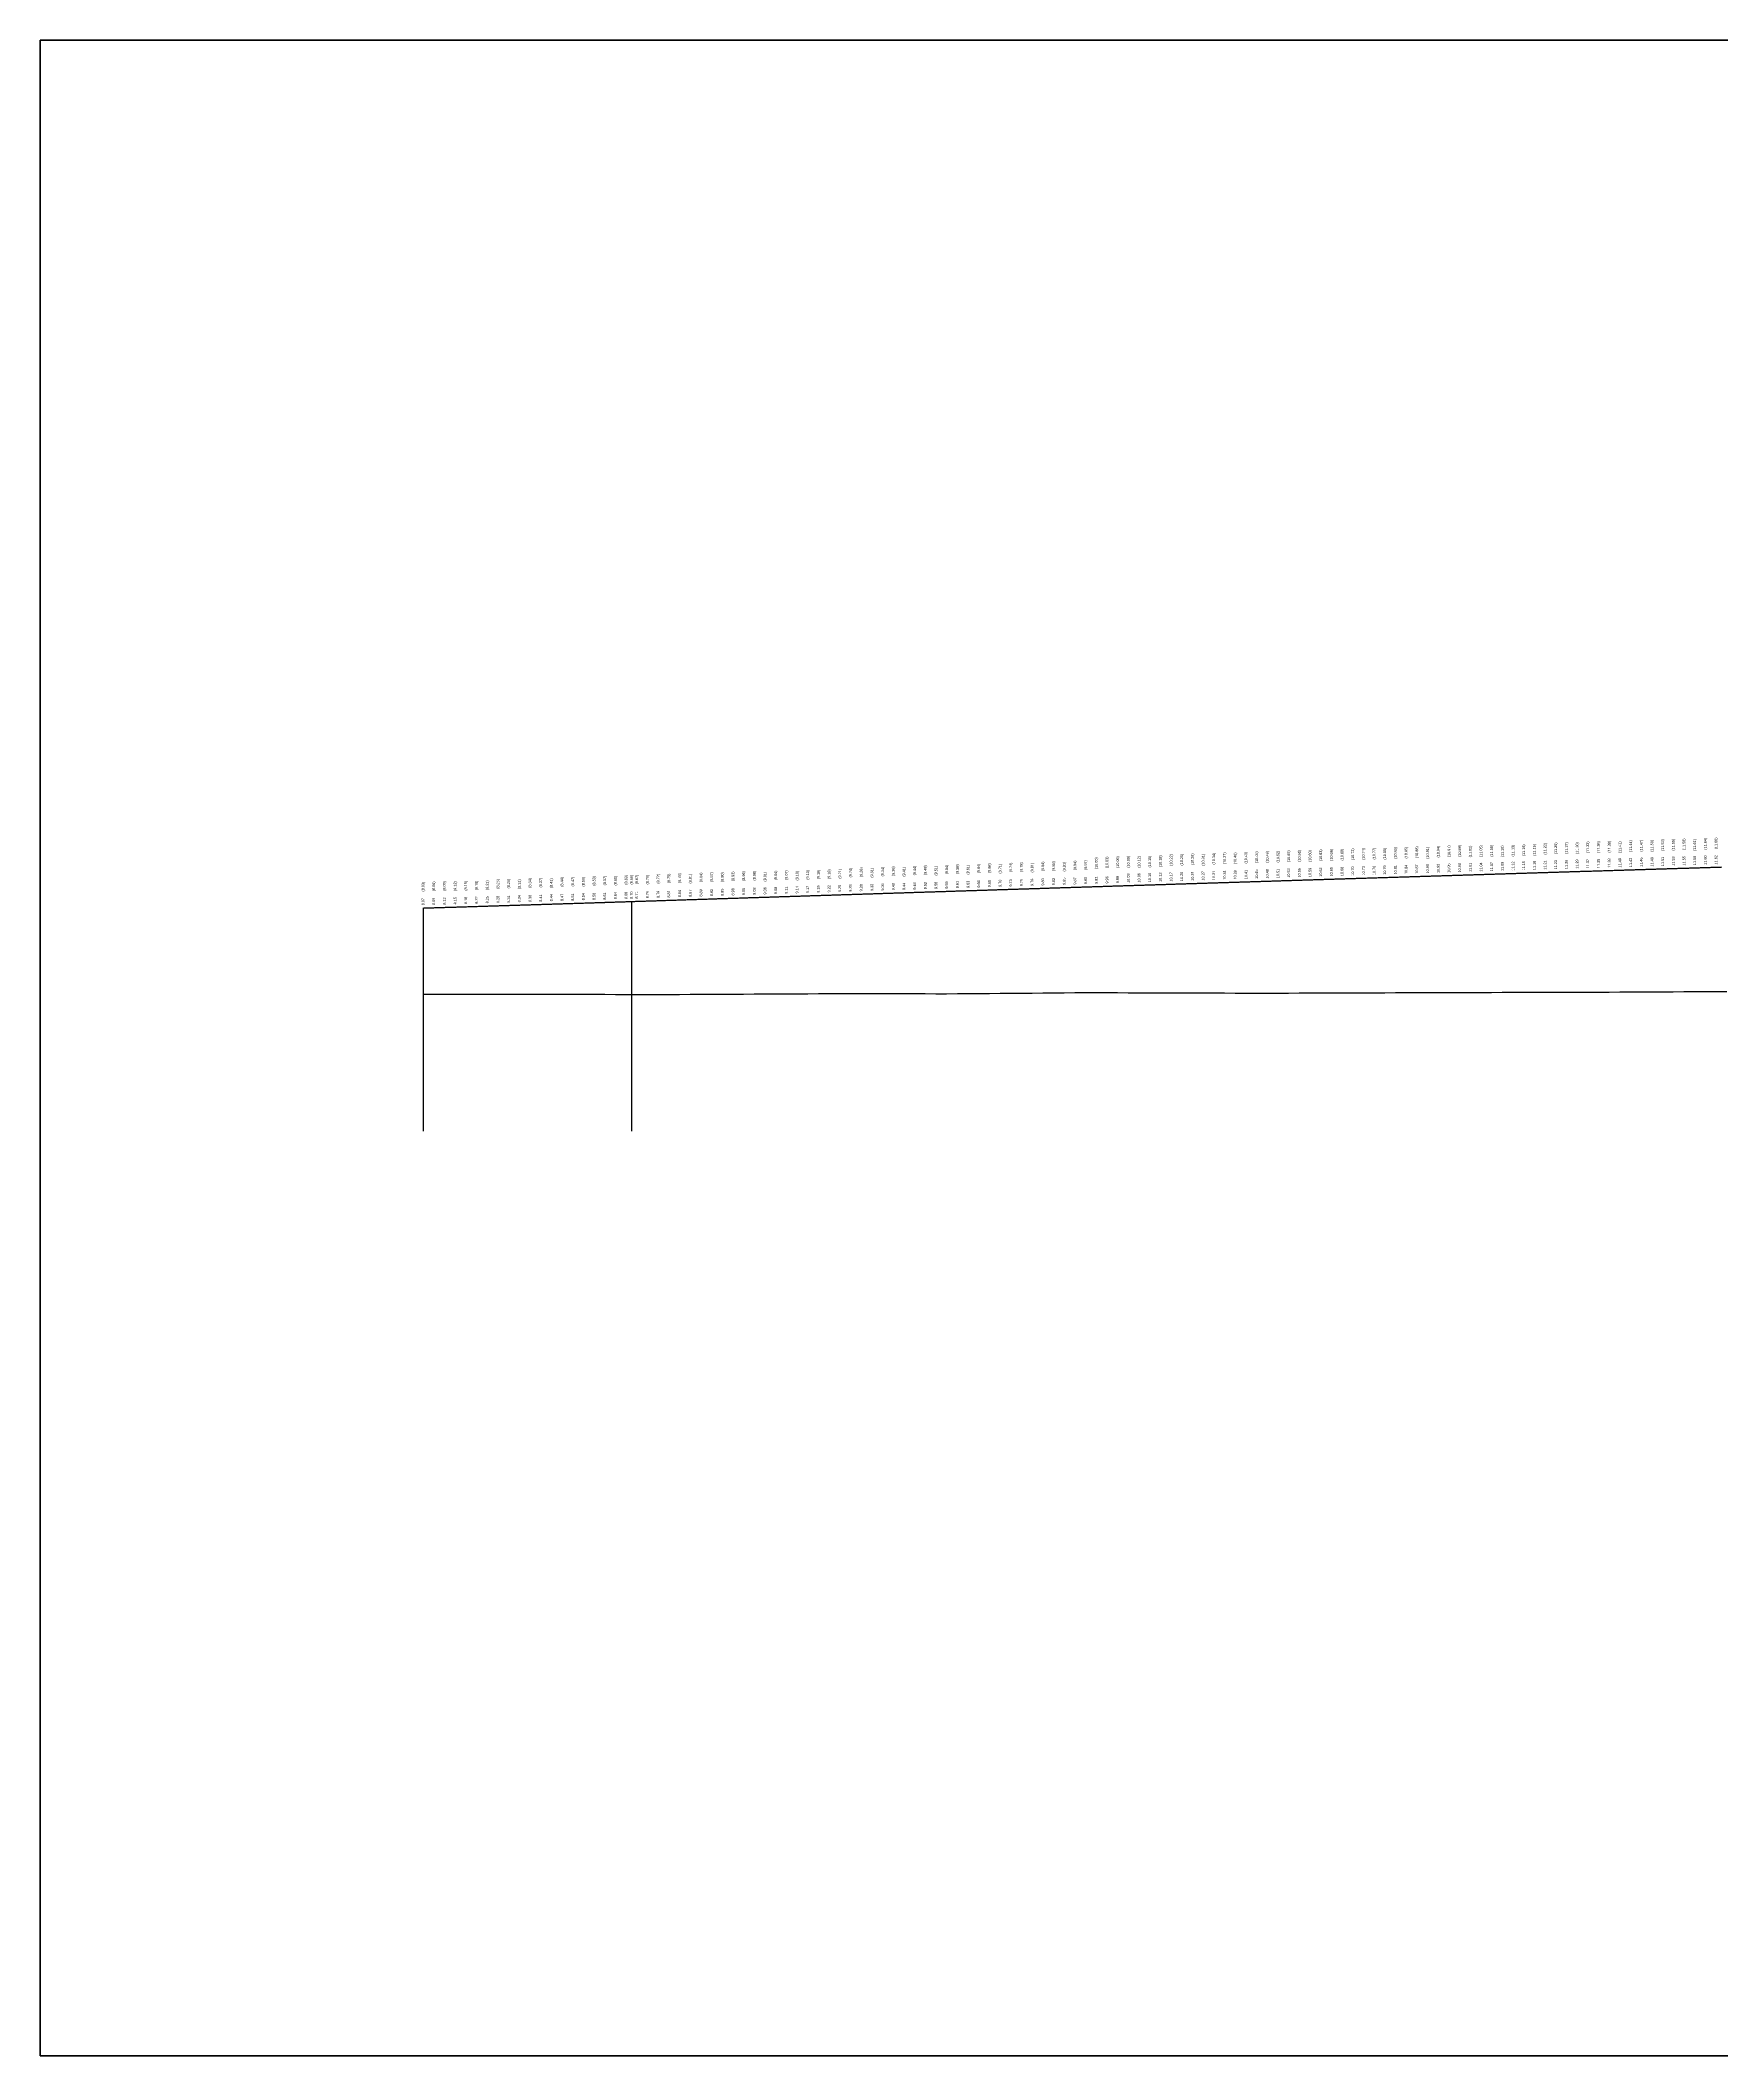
# Model space of a CAD drawing. Header units: millimetres. Extents: x 1864 to 10174863, y -4887456 to 5366151.
# Drawn here: x 9585199 to 9742549, y -94895 to 93729 of the extents above; entities that cross this region are included whole.
import ezdxf
from ezdxf.enums import TextEntityAlignment as Align

# ---------------------------------------------------------------- set-up
doc = ezdxf.new("R2010")
doc.units = ezdxf.units.MM
doc.layers.add('1-Бетон', color=106, linetype='Continuous', lineweight=35)
for name, color, linetype in [('Красный профиль', 1, 'Continuous'), ('Рабочие отметки', 7, 'Continuous'), ('Рабочие отметки доп.', 7, 'Continuous'), ('Черный профиль', 3, 'Continuous')]:
    doc.layers.add(name, color=color, linetype=linetype)
doc.styles.get("Standard").update_dxf_attribs({"font": 'arial.ttf'})

msp = doc.modelspace()

# ---------------------------------------------------------------- linework, layer by layer
at = {"layer": '1-Бетон', "color": 1}
msp.add_lwpolyline([(9585199.1, 93728.7), (10174863.3, 93728.7), (10174863.3, -94895.3), (9585199.1, -94895.3)], close=True, dxfattribs=at)
at = {"layer": 'Красный профиль', "linetype": 'Continuous'}
for p, q in [((9621018.1, 12518.7), (9621018.1, -8355.7)), ((9640522.6, 13130.9), (9640522.6, -8355.7))]:
    msp.add_line(p, q, dxfattribs=at)
at = {"layer": 'Красный профиль', "linetype": 'Continuous', "flags": 128}
msp.add_lwpolyline([(9621018.1, 12518.7), (9621117.6, 12521.7), (9621217.1, 12524.8), (9621316.6, 12527.8), (9621416.1, 12530.8), (9621515.6, 12533.8), (9621615.1, 12536.8), (9621714.7, 12539.8), (9621814.2, 12542.9), (9621913.7, 12545.9), (9622013.2, 12548.9), (9622018.1, 12549), (9622112.7, 12551.9), (9622212.2, 12554.9), (9622311.7, 12558), (9622411.2, 12561), (9622510.8, 12564), (9622610.3, 12567.1), (9622709.8, 12570.1), (9622809.3, 12573.1), (9622908.8, 12576.1), (9623008.3, 12579.2), (9623018.1, 12579.5), (9623107.8, 12582.2), (9623207.3, 12585.3), (9623306.9, 12588.3), (9623406.4, 12591.3), (9623505.9, 12594.4), (9623605.4, 12597.4), (9623704.9, 12600.4), (9623804.4, 12603.5), (9623903.9, 12606.5), (9624003.4, 12609.6), (9624018.1, 12610), (9624103, 12612.6), (9624202.5, 12615.7), (9624302, 12618.7), (9624401.5, 12621.8), (9624501, 12624.8), (9624600.5, 12627.9), (9624700, 12630.9), (9624799.6, 12634), (9624899.1, 12637), (9624998.6, 12640.1), (9625018.1, 12640.7), (9625098.1, 12643.1), (9625197.6, 12646.2), (9625297.1, 12649.3), (9625396.6, 12652.3), (9625496.1, 12655.4), (9625595.7, 12658.5), (9625695.2, 12661.5), (9625794.7, 12664.6), (9625894.2, 12667.6), (9625993.7, 12670.7), (9626018.1, 12671.5), (9626093.2, 12673.8), (9626192.7, 12676.9), (9626292.2, 12679.9), (9626391.8, 12683), (9626491.3, 12686.1), (9626590.8, 12689.1), (9626690.3, 12692.2), (9626789.8, 12695.3), (9626889.3, 12698.4), (9626988.8, 12701.5), (9627018.1, 12702.4), (9627088.3, 12704.5), (9627187.9, 12707.6), (9627287.4, 12710.7), (9627386.9, 12713.8), (9627486.4, 12716.9), (9627585.9, 12720), (9627685.4, 12723), (9627784.9, 12726.1), (9627884.4, 12729.2), (9627984, 12732.3), (9628018.1, 12733.4), (9628083.5, 12735.4), (9628183, 12738.5), (9628282.5, 12741.6), (9628382, 12744.7), (9628481.5, 12747.8), (9628581, 12750.9), (9628680.6, 12754), (9628780.1, 12757.1), (9628879.6, 12760.2), (9628979.1, 12763.3), (9629018.1, 12764.5), (9629078.6, 12766.4), (9629178.1, 12769.5), (9629277.6, 12772.6), (9629377.1, 12775.7), (9629476.7, 12778.8), (9629576.2, 12781.9), (9629675.7, 12785), (9629775.2, 12788.1), (9629874.7, 12791.3), (9629974.2, 12794.4), (9630018.1, 12795.7), (9630073.7, 12797.5), (9630173.2, 12800.6), (9630272.8, 12803.7), (9630372.3, 12806.8), (9630471.8, 12810), (9630571.3, 12813.1), (9630670.8, 12816.2), (9630770.3, 12819.3), (9630869.8, 12822.4), (9630969.3, 12825.6), (9631018.1, 12827.1), (9631068.9, 12828.7), (9631168.4, 12831.8), (9631267.9, 12834.9), (9631367.4, 12838.1), (9631466.9, 12841.2), (9631566.4, 12844.3), (9631665.9, 12847.5), (9631765.4, 12850.6), (9631865, 12853.7), (9631964.5, 12856.9), (9632018.1, 12858.6), (9632064, 12860), (9632163.5, 12863.2), (9632263, 12866.3), (9632362.5, 12869.4), (9632462, 12872.6), (9632561.5, 12875.7), (9632661.1, 12878.9), (9632760.6, 12882), (9632860.1, 12885.2), (9632959.6, 12888.3), (9633018.1, 12890.2), (9633059.1, 12891.5), (9633158.6, 12894.6), (9633258.1, 12897.8), (9633357.7, 12900.9), (9633457.2, 12904.1), (9633556.7, 12907.2), (9633656.2, 12910.4), (9633755.7, 12913.5), (9633855.2, 12916.7), (9633954.7, 12919.9), (9634018.1, 12921.9), (9634054.2, 12923), (9634153.8, 12926.2), (9634253.3, 12929.3), (9634352.8, 12932.5), (9634452.3, 12935.7), (9634551.8, 12938.8), (9634651.3, 12942), (9634750.8, 12945.2), (9634850.3, 12948.3), (9634949.9, 12951.5), (9635018.1, 12953.7), (9635049.4, 12954.7), (9635148.9, 12957.9), (9635248.4, 12961), (9635347.9, 12964.2), (9635447.4, 12967.4), (9635546.9, 12970.6), (9635646.4, 12973.7), (9635746, 12976.9), (9635845.5, 12980.1), (9635945, 12983.3), (9636018.1, 12985.6), (9636044.5, 12986.5), (9636144, 12989.7), (9636243.5, 12992.8), (9636343, 12996), (9636442.5, 12999.2), (9636542.1, 13002.4), (9636641.6, 13005.6), (9636741.1, 13008.8), (9636840.6, 13012), (9636940.1, 13015.2), (9637018.1, 13017.7), (9637039.6, 13018.4), (9637139.1, 13021.6), (9637238.6, 13024.8), (9637338.2, 13028), (9637437.7, 13031.2), (9637537.2, 13034.4), (9637636.7, 13037.6), (9637736.2, 13040.8), (9637835.7, 13044), (9637935.2, 13047.2), (9638018.1, 13049.9), (9638034.8, 13050.4), (9638134.3, 13053.6), (9638233.8, 13056.8), (9638333.3, 13060), (9638432.8, 13063.2), (9638532.3, 13066.4), (9638631.8, 13069.7), (9638731.3, 13072.9), (9638830.9, 13076.1), (9638930.4, 13079.3), (9639018.1, 13082.1), (9639029.9, 13082.5), (9639129.4, 13085.7), (9639228.9, 13089), (9639328.4, 13092.2), (9639427.9, 13095.4), (9639527.4, 13098.6), (9639627, 13101.9), (9639726.5, 13105.1), (9639826, 13108.3), (9639925.5, 13111.5), (9640018.1, 13114.5), (9640025, 13114.8), (9640124.5, 13118), (9640224, 13121.2), (9640323.5, 13124.5), (9640423.1, 13127.7), (9640522.6, 13130.9), (9640622.5, 13134.2), (9640722.5, 13137.4), (9640822.4, 13140.7), (9640922.4, 13143.9), (9641018.1, 13147), (9641022.3, 13147.2), (9641122.3, 13150.4), (9641222.2, 13153.7), (9641322.2, 13156.9), (9641422.1, 13160.2), (9641522.1, 13163.4), (9641622, 13166.7), (9641722, 13169.9), (9641821.9, 13173.2), (9641921.9, 13176.4), (9642018.1, 13179.5), (9642021.8, 13179.7), (9642121.8, 13182.9), (9642221.7, 13186.2), (9642321.7, 13189.4), (9642421.6, 13192.7), (9642521.6, 13195.9), (9642621.5, 13199.2), (9642721.5, 13202.4), (9642821.4, 13205.6), (9642921.4, 13208.9), (9643018.1, 13212), (9643021.3, 13212.1), (9643121.3, 13215.4), (9643221.2, 13218.6), (9643321.2, 13221.9), (9643421.1, 13225.1), (9643521.1, 13228.4), (9643621, 13231.6), (9643721, 13234.9), (9643820.9, 13238.1), (9643920.9, 13241.3), (9644018.1, 13244.5), (9644020.8, 13244.6), (9644120.8, 13247.8), (9644220.7, 13251.1), (9644320.7, 13254.3), (9644420.6, 13257.6), (9644520.6, 13260.8), (9644620.5, 13264), (9644720.5, 13267.3), (9644820.4, 13270.5), (9644920.4, 13273.8), (9645018.1, 13276.9), (9645020.3, 13277), (9645120.3, 13280.3), (9645220.2, 13283.5), (9645320.2, 13286.7), (9645420.1, 13290), (9645520.1, 13293.2), (9645620, 13296.5), (9645720, 13299.7), (9645819.9, 13303), (9645919.9, 13306.2), (9646018.1, 13309.4), (9646019.8, 13309.4), (9646119.8, 13312.7), (9646219.7, 13315.9), (9646319.7, 13319.2), (9646419.6, 13322.4), (9646519.6, 13325.6), (9646619.5, 13328.9), (9646719.5, 13332.1), (9646819.4, 13335.4), (9646919.4, 13338.6), (9647018.1, 13341.8), (9647019.3, 13341.8), (9647119.3, 13345.1), (9647219.2, 13348.3), (9647319.2, 13351.5), (9647419.1, 13354.8), (9647519.1, 13358), (9647619, 13361.3), (9647719, 13364.5), (9647818.9, 13367.7), (9647918.9, 13371), (9648018.1, 13374.2), (9648018.8, 13374.2), (9648118.8, 13377.5), (9648218.7, 13380.7), (9648318.7, 13383.9), (9648418.6, 13387.2), (9648518.6, 13390.4), (9648618.5, 13393.6), (9648718.5, 13396.9), (9648818.4, 13400.1), (9648918.4, 13403.3), (9649018.1, 13406.6), (9649018.3, 13406.6), (9649118.3, 13409.8), (9649218.2, 13413), (9649318.2, 13416.3), (9649418.1, 13419.5), (9649518.1, 13422.8), (9649618, 13426), (9649718, 13429.2), (9649817.9, 13432.5), (9649917.9, 13435.7), (9650017.8, 13438.9), (9650018.1, 13438.9), (9650117.8, 13442.2), (9650217.7, 13445.4), (9650317.7, 13448.6), (9650417.6, 13451.9), (9650517.6, 13455.1), (9650617.5, 13458.3), (9650717.5, 13461.6), (9650817.5, 13464.8), (9650917.4, 13468), (9651017.4, 13471.2), (9651018.1, 13471.3), (9651117.3, 13474.5), (9651217.3, 13477.7), (9651317.2, 13480.9), (9651417.2, 13484.2), (9651517.1, 13487.4), (9651617.1, 13490.6), (9651717, 13493.9), (9651817, 13497.1), (9651916.9, 13500.3), (9652016.9, 13503.6), (9652018.1, 13503.6), (9652116.8, 13506.8), (9652216.8, 13510), (9652316.7, 13513.2), (9652416.7, 13516.5), (9652516.6, 13519.7), (9652616.6, 13522.9), (9652716.5, 13526.2), (9652816.5, 13529.4), (9652916.4, 13532.6), (9653016.4, 13535.9), (9653018.1, 13535.9), (9653116.3, 13539.1), (9653216.3, 13542.3), (9653316.2, 13545.5), (9653416.2, 13548.8), (9653516.1, 13552), (9653616.1, 13555.2), (9653716, 13558.4), (9653816, 13561.7), (9653915.9, 13564.9), (9654015.9, 13568.1), (9654018.1, 13568.2), (9654115.8, 13571.4), (9654215.8, 13574.6), (9654315.7, 13577.8), (9654415.7, 13581), (9654515.6, 13584.3), (9654615.6, 13587.5), (9654715.5, 13590.7), (9654815.5, 13593.9), (9654915.4, 13597.2), (9655015.4, 13600.4), (9655018.1, 13600.5), (9655115.3, 13603.6), (9655215.3, 13606.8), (9655315.2, 13610.1), (9655415.2, 13613.3), (9655515.1, 13616.5), (9655615.1, 13619.7), (9655715, 13623), (9655815, 13626.2), (9655914.9, 13629.4), (9656014.9, 13632.6), (9656018.1, 13632.7), (9656114.8, 13635.8), (9656214.8, 13639.1), (9656314.7, 13642.3), (9656414.7, 13645.5), (9656514.6, 13648.7), (9656614.6, 13652), (9656714.5, 13655.2), (9656814.5, 13658.4), (9656914.4, 13661.6), (9657014.4, 13664.8), (9657018.1, 13665), (9657114.3, 13668.1), (9657214.3, 13671.3), (9657314.2, 13674.5), (9657414.2, 13677.7), (9657514.1, 13681), (9657614.1, 13684.2), (9657714, 13687.4), (9657814, 13690.6), (9657913.9, 13693.8), (9658013.9, 13697.1), (9658018.1, 13697.2), (9658113.8, 13700.3), (9658213.8, 13703.5), (9658313.7, 13706.7), (9658413.7, 13709.9), (9658513.6, 13713.2), (9658613.6, 13716.4), (9658713.5, 13719.6), (9658813.5, 13722.8), (9658913.4, 13726), (9659013.4, 13729.2), (9659018.1, 13729.4), (9659113.3, 13732.5), (9659213.3, 13735.7), (9659313.2, 13738.9), (9659413.2, 13742.1), (9659513.1, 13745.3), (9659613.1, 13748.5), (9659713, 13751.8), (9659813, 13755), (9659912.9, 13758.2), (9660012.9, 13761.4), (9660018.1, 13761.6), (9660112.8, 13764.6), (9660212.8, 13767.8), (9660312.7, 13771.1), (9660412.7, 13774.3), (9660512.6, 13777.5), (9660612.6, 13780.7), (9660712.5, 13783.9), (9660812.5, 13787.1), (9660912.4, 13790.4), (9661012.4, 13793.6), (9661018.1, 13793.7), (9661112.3, 13796.8), (9661212.3, 13800), (9661312.2, 13803.2), (9661412.2, 13806.4), (9661512.1, 13809.6), (9661612.1, 13812.8), (9661712, 13816.1), (9661812, 13819.3), (9661911.9, 13822.5), (9662011.9, 13825.7), (9662018.1, 13825.9), (9662111.8, 13828.9), (9662211.8, 13832.1), (9662311.7, 13835.3), (9662411.7, 13838.6), (9662511.6, 13841.8), (9662611.6, 13845), (9662711.5, 13848.2), (9662811.5, 13851.4), (9662911.4, 13854.6), (9663011.4, 13857.8), (9663018.1, 13858), (9663111.3, 13861), (9663211.3, 13864.2), (9663311.2, 13867.5), (9663411.2, 13870.7), (9663511.1, 13873.9), (9663611.1, 13877.1), (9663711, 13880.3), (9663811, 13883.5), (9663910.9, 13886.7), (9664010.9, 13889.9), (9664018.1, 13890.2), (9664110.8, 13893.1), (9664210.8, 13896.3), (9664310.7, 13899.5), (9664410.7, 13902.8), (9664510.6, 13906), (9664610.6, 13909.2), (9664710.5, 13912.4), (9664810.5, 13915.6), (9664910.4, 13918.8), (9665010.4, 13922), (9665018.1, 13922.3), (9665110.3, 13925.2), (9665210.3, 13928.4), (9665310.2, 13931.6), (9665410.2, 13934.8), (9665510.1, 13938), (9665610.1, 13941.2), (9665710, 13944.5), (9665810, 13947.7), (9665909.9, 13950.9), (9666009.9, 13954.1), (9666018.1, 13954.3), (9666109.8, 13957.3), (9666209.8, 13960.5), (9666309.7, 13963.7), (9666409.7, 13966.9), (9666509.6, 13970.1), (9666609.6, 13973.3), (9666709.5, 13976.5), (9666809.5, 13979.7), (9666909.4, 13982.9), (9667009.4, 13986.1), (9667018.1, 13986.4), (9667109.3, 13989.3), (9667209.3, 13992.5), (9667309.2, 13995.7), (9667409.2, 13998.9), (9667509.1, 14002.1), (9667609.1, 14005.3), (9667709, 14008.5), (9667809, 14011.7), (9667908.9, 14014.9), (9668008.9, 14018.1), (9668018.1, 14018.4), (9668108.8, 14021.4), (9668208.8, 14024.6), (9668308.7, 14027.8), (9668408.7, 14031), (9668508.6, 14034.2), (9668608.6, 14037.4), (9668708.6, 14040.6), (9668808.5, 14043.8), (9668908.5, 14047), (9669008.4, 14050.2), (9669018.1, 14050.5), (9669108.4, 14053.4), (9669208.3, 14056.6), (9669308.3, 14059.8), (9669408.2, 14063), (9669508.2, 14066.2), (9669608.1, 14069.4), (9669708.1, 14072.6), (9669808, 14075.8), (9669908, 14079), (9670007.9, 14082.2), (9670018.1, 14082.5), (9670107.9, 14085.4), (9670207.8, 14088.6), (9670307.8, 14091.8), (9670407.7, 14095), (9670507.7, 14098.1), (9670607.6, 14101.3), (9670707.6, 14104.5), (9670807.5, 14107.7), (9670907.5, 14110.9), (9671007.4, 14114.1), (9671018.1, 14114.5), (9671107.4, 14117.3), (9671207.3, 14120.5), (9671307.3, 14123.7), (9671407.2, 14126.9), (9671507.2, 14130.1), (9671607.1, 14133.3), (9671707.1, 14136.5), (9671807, 14139.7), (9671907, 14142.9), (9672006.9, 14146.1), (9672018.1, 14146.5), (9672106.9, 14149.3), (9672206.8, 14152.5), (9672306.8, 14155.7), (9672406.7, 14158.9), (9672506.7, 14162.1), (9672606.6, 14165.3), (9672706.6, 14168.5), (9672806.5, 14171.7), (9672906.5, 14174.8), (9673006.4, 14178), (9673018.1, 14178.4), (9673106.4, 14181.2), (9673206.3, 14184.4), (9673306.3, 14187.6), (9673406.2, 14190.8), (9673506.2, 14194), (9673606.1, 14197.2), (9673706.1, 14200.4), (9673806, 14203.6), (9673906, 14206.8), (9674005.9, 14210), (9674018.1, 14210.4), (9674105.9, 14213.2), (9674205.8, 14216.3), (9674305.8, 14219.5), (9674405.7, 14222.7), (9674505.7, 14225.9), (9674605.6, 14229.1), (9674705.6, 14232.3), (9674805.5, 14235.5), (9674905.5, 14238.7), (9675005.4, 14241.9), (9675018.1, 14242.3), (9675105.4, 14245.1), (9675205.3, 14248.3), (9675305.3, 14251.4), (9675405.2, 14254.6), (9675505.2, 14257.8), (9675605.1, 14261), (9675705.1, 14264.2), (9675805, 14267.4), (9675905, 14270.6), (9676004.9, 14273.8), (9676018.1, 14274.2), (9676104.9, 14277), (9676204.8, 14280.1), (9676304.8, 14283.3), (9676404.7, 14286.5), (9676504.7, 14289.7), (9676604.6, 14292.9), (9676704.6, 14296.1), (9676804.5, 14299.3), (9676904.5, 14302.5), (9677004.4, 14305.6), (9677018.1, 14306.1), (9677104.4, 14308.8), (9677204.3, 14312), (9677304.3, 14315.2), (9677404.2, 14318.4), (9677504.2, 14321.6), (9677604.1, 14324.8), (9677704.1, 14327.9), (9677804, 14331.1), (9677904, 14334.3), (9678003.9, 14337.5), (9678018.1, 14337.9), (9678103.9, 14340.7), (9678203.8, 14343.9), (9678303.8, 14347), (9678403.7, 14350.2), (9678503.7, 14353.4), (9678603.6, 14356.6), (9678703.6, 14359.8), (9678803.5, 14363), (9678903.5, 14366.1), (9679003.4, 14369.3), (9679018.1, 14369.8), (9679103.4, 14372.5), (9679203.3, 14375.7), (9679303.3, 14378.9), (9679403.2, 14382.1), (9679503.2, 14385.2), (9679603.1, 14388.4), (9679703.1, 14391.6), (9679803, 14394.8), (9679903, 14398), (9680002.9, 14401.2), (9680018.1, 14401.6), (9680102.9, 14404.3), (9680202.8, 14407.5), (9680302.8, 14410.7), (9680402.7, 14413.9), (9680502.7, 14417.1), (9680602.6, 14420.2), (9680702.6, 14423.4), (9680802.5, 14426.6), (9680902.5, 14429.8), (9681002.4, 14433), (9681018.1, 14433.5), (9681102.4, 14436.1), (9681202.3, 14439.3), (9681302.3, 14442.5), (9681402.2, 14445.7), (9681502.2, 14448.9), (9681602.1, 14452), (9681702.1, 14455.2), (9681802, 14458.4), (9681902, 14461.6), (9682001.9, 14464.7), (9682018.1, 14465.3), (9682101.9, 14467.9), (9682201.8, 14471.1), (9682301.8, 14474.3), (9682401.7, 14477.5), (9682501.7, 14480.6), (9682601.6, 14483.8), (9682701.6, 14487), (9682801.5, 14490.2), (9682901.5, 14493.3), (9683001.4, 14496.5), (9683018.1, 14497), (9683101.4, 14499.7), (9683201.3, 14502.9), (9683301.3, 14506), (9683401.2, 14509.2), (9683501.2, 14512.4), (9683601.1, 14515.6), (9683701.1, 14518.7), (9683801, 14521.9), (9683901, 14525.1), (9684000.9, 14528.3), (9684018.1, 14528.8), (9684100.9, 14531.4), (9684200.8, 14534.6), (9684300.8, 14537.8), (9684400.7, 14541), (9684500.7, 14544.1), (9684600.6, 14547.3), (9684700.6, 14550.5), (9684800.5, 14553.6), (9684900.5, 14556.8), (9685000.4, 14560), (9685018.1, 14560.6), (9685100.4, 14563.2), (9685200.3, 14566.3), (9685300.3, 14569.5), (9685400.2, 14572.7), (9685500.2, 14575.9), (9685600.1, 14579), (9685700.1, 14582.2), (9685800, 14585.4), (9685900, 14588.5), (9685999.9, 14591.7), (9686018.1, 14592.3), (9686099.9, 14594.9), (9686199.8, 14598.1), (9686299.8, 14601.2), (9686399.7, 14604.4), (9686499.7, 14607.6), (9686599.7, 14610.7), (9686699.6, 14613.9), (9686799.6, 14617.1), (9686899.5, 14620.2), (9686999.5, 14623.4), (9687018.1, 14624), (9687099.4, 14626.6), (9687199.4, 14629.7), (9687299.3, 14632.9), (9687399.3, 14636.1), (9687499.2, 14639.3), (9687599.2, 14642.4), (9687699.1, 14645.6), (9687799.1, 14648.8), (9687899, 14651.9), (9687999, 14655.1), (9688018.1, 14655.7), (9688098.9, 14658.3), (9688198.9, 14661.4), (9688298.8, 14664.6), (9688398.8, 14667.8), (9688498.7, 14670.9), (9688598.7, 14674.1), (9688698.6, 14677.3), (9688798.6, 14680.4), (9688898.5, 14683.6), (9688998.5, 14686.8), (9689018.1, 14687.4), (9689098.4, 14689.9), (9689198.4, 14693.1), (9689298.3, 14696.2), (9689398.3, 14699.4), (9689498.2, 14702.6), (9689598.2, 14705.7), (9689698.1, 14708.9), (9689798.1, 14712.1), (9689898, 14715.2), (9689998, 14718.4), (9690018.1, 14719), (9690097.9, 14721.6), (9690197.9, 14724.7), (9690297.8, 14727.9), (9690397.8, 14731.1), (9690497.7, 14734.2), (9690597.7, 14737.4), (9690697.6, 14740.5), (9690797.6, 14743.7), (9690897.5, 14746.9), (9690997.5, 14750), (9691018.1, 14750.7), (9691097.4, 14753.2), (9691197.4, 14756.4), (9691297.3, 14759.5), (9691397.3, 14762.7), (9691497.2, 14765.8), (9691597.2, 14769), (9691697.1, 14772.2), (9691797.1, 14775.3), (9691897, 14778.5), (9691997, 14781.6), (9692018.1, 14782.3), (9692096.9, 14784.8), (9692196.9, 14788), (9692296.8, 14791.1), (9692396.8, 14794.3), (9692496.7, 14797.4), (9692596.7, 14800.6), (9692696.6, 14803.8), (9692796.6, 14806.9), (9692896.5, 14810.1), (9692996.5, 14813.2), (9693018.1, 14813.9), (9693096.4, 14816.4), (9693196.4, 14819.5), (9693296.3, 14822.7), (9693396.3, 14825.9), (9693496.2, 14829), (9693596.2, 14832.2), (9693696.1, 14835.3), (9693796.1, 14838.5), (9693896, 14841.7), (9693996, 14844.8), (9694018.1, 14845.5), (9694095.9, 14848), (9694195.9, 14851.1), (9694295.8, 14854.3), (9694395.8, 14857.4), (9694495.7, 14860.6), (9694595.7, 14863.7), (9694695.6, 14866.9), (9694795.6, 14870.1), (9694895.5, 14873.2), (9694995.5, 14876.4), (9695018.1, 14877.1), (9695095.4, 14879.5), (9695195.4, 14882.7), (9695295.3, 14885.8), (9695395.3, 14889), (9695495.2, 14892.1), (9695595.2, 14895.3), (9695695.1, 14898.4), (9695795.1, 14901.6), (9695895, 14904.8), (9695995, 14907.9), (9696018.1, 14908.6), (9696094.9, 14911.1), (9696194.9, 14914.2), (9696294.8, 14917.4), (9696394.8, 14920.5), (9696494.7, 14923.7), (9696594.7, 14926.8), (9696694.6, 14930), (9696794.6, 14933.1), (9696894.5, 14936.3), (9696994.5, 14939.4), (9697018.1, 14940.2), (9697094.4, 14942.6), (9697194.4, 14945.7), (9697294.3, 14948.9), (9697394.3, 14952), (9697494.2, 14955.2), (9697594.2, 14958.3), (9697694.1, 14961.5), (9697794.1, 14964.6), (9697894, 14967.8), (9697994, 14970.9), (9698018.1, 14971.7), (9698093.9, 14974.1), (9698193.9, 14977.2), (9698293.8, 14980.4), (9698393.8, 14983.5), (9698493.7, 14986.7), (9698593.7, 14989.8), (9698693.6, 14993), (9698793.6, 14996.1), (9698893.5, 14999.3), (9698993.5, 15002.4), (9699018.1, 15003.2), (9699093.4, 15005.6), (9699193.4, 15008.7), (9699293.3, 15011.9), (9699393.3, 15015), (9699493.2, 15018.2), (9699593.2, 15021.3), (9699693.1, 15024.5), (9699793.1, 15027.6), (9699893, 15030.8), (9699993, 15033.9), (9700018.1, 15034.7), (9700092.9, 15037), (9700192.9, 15040.2), (9700292.8, 15043.3), (9700392.8, 15046.5), (9700492.7, 15049.6), (9700592.7, 15052.8), (9700692.6, 15055.9), (9700792.6, 15059.1), (9700892.5, 15062.2), (9700992.5, 15065.4), (9701018.1, 15066.2), (9701092.4, 15068.5), (9701192.4, 15071.6), (9701292.3, 15074.8), (9701392.3, 15077.9), (9701492.2, 15081.1), (9701592.2, 15084.2), (9701692.1, 15087.4), (9701792.1, 15090.5), (9701892, 15093.6), (9701992, 15096.8), (9702018.1, 15097.6), (9702091.9, 15099.9), (9702191.9, 15103.1), (9702291.8, 15106.2), (9702391.8, 15109.4), (9702491.7, 15112.5), (9702591.7, 15115.6), (9702691.6, 15118.8), (9702791.6, 15121.9), (9702891.5, 15125.1), (9702991.5, 15128.2), (9703018.1, 15129), (9703091.4, 15131.3), (9703191.4, 15134.5), (9703291.3, 15137.6), (9703391.3, 15140.8), (9703491.2, 15143.9), (9703591.2, 15147), (9703691.1, 15150.2), (9703791.1, 15153.3), (9703891, 15156.5), (9703991, 15159.6), (9704018.1, 15160.5), (9704090.9, 15162.7), (9704190.9, 15165.9), (9704290.9, 15169), (9704390.8, 15172.2), (9704490.8, 15175.3), (9704590.7, 15178.4), (9704690.7, 15181.6), (9704790.6, 15184.7), (9704890.6, 15187.9), (9704990.5, 15191), (9705018.1, 15191.9), (9705090.5, 15194.1), (9705190.4, 15197.3), (9705290.4, 15200.4), (9705390.3, 15203.5), (9705490.3, 15206.7), (9705590.2, 15209.8), (9705690.2, 15213), (9705790.1, 15216.1), (9705890.1, 15219.2), (9705990, 15222.4), (9706018.1, 15223.2), (9706090, 15225.5), (9706189.9, 15228.6), (9706289.9, 15231.8), (9706389.8, 15234.9), (9706489.8, 15238), (9706589.7, 15241.2), (9706689.7, 15244.3), (9706789.6, 15247.4), (9706889.6, 15250.6), (9706989.5, 15253.7), (9707018.1, 15254.6), (9707089.5, 15256.8), (9707189.4, 15260), (9707289.4, 15263.1), (9707389.3, 15266.2), (9707489.3, 15269.4), (9707589.2, 15272.5), (9707689.2, 15275.6), (9707789.1, 15278.8), (9707889.1, 15281.9), (9707989, 15285), (9708018.1, 15285.9), (9708089, 15288.2), (9708188.9, 15291.3), (9708288.9, 15294.4), (9708388.8, 15297.6), (9708488.8, 15300.7), (9708588.7, 15303.8), (9708688.7, 15307), (9708788.6, 15310.1), (9708888.6, 15313.2), (9708988.5, 15316.4), (9709018.1, 15317.3), (9709088.5, 15319.5), (9709188.4, 15322.6), (9709288.4, 15325.7), (9709388.3, 15328.9), (9709488.3, 15332), (9709588.2, 15335.1), (9709688.2, 15338.3), (9709788.1, 15341.4), (9709888.1, 15344.5), (9709988, 15347.6), (9710018.1, 15348.6), (9710088, 15350.8), (9710187.9, 15353.9), (9710287.9, 15357), (9710387.8, 15360.2), (9710487.8, 15363.3), (9710587.7, 15366.4), (9710687.7, 15369.5), (9710787.6, 15372.7), (9710887.6, 15375.8), (9710987.5, 15378.9), (9711018.1, 15379.9), (9711087.5, 15382.1), (9711187.4, 15385.2), (9711287.4, 15388.3), (9711387.3, 15391.4), (9711487.3, 15394.6), (9711587.2, 15397.7), (9711687.2, 15400.8), (9711787.1, 15403.9), (9711887.1, 15407.1), (9711987, 15410.2), (9712018.1, 15411.2), (9712087, 15413.3), (9712186.9, 15416.4), (9712286.9, 15419.6), (9712386.8, 15422.7), (9712486.8, 15425.8), (9712586.7, 15428.9), (9712686.7, 15432.1), (9712786.6, 15435.2), (9712886.6, 15438.3), (9712986.5, 15441.4), (9713018.1, 15442.4), (9713086.5, 15444.6), (9713186.4, 15447.7), (9713286.4, 15450.8), (9713386.3, 15453.9), (9713486.3, 15457), (9713586.2, 15460.2), (9713686.2, 15463.3), (9713786.1, 15466.4), (9713886.1, 15469.5), (9713986, 15472.7), (9714018.1, 15473.7), (9714086, 15475.8), (9714185.9, 15478.9), (9714285.9, 15482), (9714385.8, 15485.1), (9714485.8, 15488.3), (9714585.7, 15491.4), (9714685.7, 15494.5), (9714785.6, 15497.6), (9714885.6, 15500.7), (9714985.5, 15503.9), (9715018.1, 15504.9), (9715085.5, 15507), (9715185.4, 15510.1), (9715285.4, 15513.2), (9715385.3, 15516.3), (9715485.3, 15519.5), (9715585.2, 15522.6), (9715685.2, 15525.7), (9715785.1, 15528.8), (9715885.1, 15531.9), (9715985, 15535.1), (9716018.1, 15536.1), (9716085, 15538.2), (9716184.9, 15541.3), (9716284.9, 15544.4), (9716384.8, 15547.5), (9716484.8, 15550.6), (9716584.7, 15553.8), (9716684.7, 15556.9), (9716784.6, 15560), (9716884.6, 15563.1), (9716984.5, 15566.2), (9717018.1, 15567.3), (9717084.5, 15569.3), (9717184.4, 15572.5), (9717284.4, 15575.6), (9717384.3, 15578.7), (9717484.3, 15581.8), (9717584.2, 15584.9), (9717684.2, 15588), (9717784.1, 15591.2), (9717884.1, 15594.3), (9717984, 15597.4), (9718018.1, 15598.5), (9718084, 15600.5), (9718183.9, 15603.6), (9718283.9, 15606.7), (9718383.8, 15609.8), (9718483.8, 15613), (9718583.7, 15616.1), (9718683.7, 15619.2), (9718783.6, 15622.3), (9718883.6, 15625.4), (9718983.5, 15628.5), (9719018.1, 15629.6), (9719083.5, 15631.6), (9719183.4, 15634.8), (9719283.4, 15637.9), (9719383.3, 15641), (9719483.3, 15644.1), (9719583.2, 15647.2), (9719683.2, 15650.3), (9719783.1, 15653.4), (9719883.1, 15656.5), (9719983, 15659.7), (9720018.1, 15660.7), (9720083, 15662.8), (9720182.9, 15665.9), (9720282.9, 15669), (9720382.8, 15672.1), (9720482.8, 15675.2), (9720582.7, 15678.3), (9720682.7, 15681.4), (9720782.6, 15684.5), (9720882.6, 15687.6), (9720982.5, 15690.8), (9721018.1, 15691.9), (9721082.5, 15693.9), (9721182.4, 15697), (9721282.4, 15700.1), (9721382.3, 15703.2), (9721482.3, 15706.3), (9721582.2, 15709.4), (9721682.2, 15712.5), (9721782.1, 15715.6), (9721882.1, 15718.7), (9721982, 15721.8), (9722018.1, 15723), (9722082, 15724.9), (9722182, 15728.1), (9722281.9, 15731.2), (9722381.9, 15734.3), (9722481.8, 15737.4), (9722581.8, 15740.5), (9722681.7, 15743.6), (9722781.7, 15746.7), (9722881.6, 15749.8), (9722981.6, 15752.9), (9723018.1, 15754), (9723081.5, 15756), (9723181.5, 15759.1), (9723281.4, 15762.2), (9723381.4, 15765.3), (9723481.3, 15768.4), (9723581.3, 15771.5), (9723681.2, 15774.6), (9723781.2, 15777.8), (9723881.1, 15780.9), (9723981.1, 15784), (9724018.1, 15785.1), (9724081, 15787.1), (9724181, 15790.2), (9724280.9, 15793.3), (9724380.9, 15796.4), (9724480.8, 15799.5), (9724580.8, 15802.6), (9724680.7, 15805.7), (9724780.7, 15808.8), (9724880.6, 15811.9), (9724980.6, 15815), (9725018.1, 15816.2), (9725080.5, 15818.1), (9725180.5, 15821.2), (9725280.4, 15824.3), (9725380.4, 15827.4), (9725480.3, 15830.5), (9725580.3, 15833.6), (9725680.2, 15836.7), (9725780.2, 15839.8), (9725880.1, 15842.9), (9725980.1, 15846), (9726018.1, 15847.2), (9726080, 15849.1), (9726180, 15852.2), (9726279.9, 15855.3), (9726379.9, 15858.4), (9726479.8, 15861.5), (9726579.8, 15864.6), (9726679.7, 15867.7), (9726779.7, 15870.8), (9726879.6, 15873.9), (9726979.6, 15877), (9727018.1, 15878.2), (9727079.5, 15880.1), (9727179.5, 15883.2), (9727279.4, 15886.3), (9727379.4, 15889.4), (9727479.3, 15892.5), (9727579.3, 15895.6), (9727679.2, 15898.7), (9727779.2, 15901.8), (9727879.1, 15904.9), (9727979.1, 15908), (9728018.1, 15909.2), (9728079, 15911.1), (9728179, 15914.2), (9728278.9, 15917.3), (9728378.9, 15920.4), (9728478.8, 15923.5), (9728578.8, 15926.6), (9728678.7, 15929.7), (9728778.7, 15932.8), (9728878.6, 15935.9), (9728978.6, 15939), (9729018.1, 15940.2), (9729078.5, 15942.1), (9729178.5, 15945.1), (9729278.4, 15948.2), (9729378.4, 15951.3), (9729478.3, 15954.4), (9729578.3, 15957.5), (9729678.2, 15960.6), (9729778.2, 15963.7), (9729878.1, 15966.8), (9729978.1, 15969.9), (9730018.1, 15971.1), (9730078, 15973), (9730178, 15976.1), (9730277.9, 15979.2), (9730377.9, 15982.3), (9730477.8, 15985.4), (9730577.8, 15988.5), (9730677.7, 15991.6), (9730777.7, 15994.6), (9730877.6, 15997.7), (9730977.6, 16000.8), (9731018.1, 16002.1), (9731077.5, 16003.9), (9731177.5, 16007), (9731277.4, 16010.1), (9731377.4, 16013.2), (9731477.3, 16016.3), (9731577.3, 16019.4), (9731677.2, 16022.5), (9731777.2, 16025.6), (9731877.1, 16028.7), (9731977.1, 16031.7), (9732018.1, 16033), (9732077, 16034.8), (9732177, 16037.9), (9732276.9, 16041), (9732376.9, 16044.1), (9732476.8, 16047.2), (9732576.8, 16050.3), (9732676.7, 16053.4), (9732776.7, 16056.5), (9732876.6, 16059.6), (9732976.6, 16062.6), (9733018.1, 16063.9), (9733076.5, 16065.7), (9733176.5, 16068.8), (9733276.4, 16071.9), (9733376.4, 16075), (9733476.3, 16078.1), (9733576.3, 16081.2), (9733676.2, 16084.3), (9733776.2, 16087.3), (9733876.1, 16090.4), (9733976.1, 16093.5), (9734018.1, 16094.8), (9734076, 16096.6), (9734176, 16099.7), (9734275.9, 16102.8), (9734375.9, 16105.9), (9734475.8, 16108.9), (9734575.8, 16112), (9734675.7, 16115.1), (9734775.7, 16118.2), (9734875.6, 16121.3), (9734975.6, 16124.4), (9735018.1, 16125.7), (9735075.5, 16127.5), (9735175.5, 16130.5), (9735275.4, 16133.6), (9735375.4, 16136.7), (9735475.3, 16139.8), (9735575.3, 16142.9), (9735675.2, 16146), (9735775.2, 16149.1), (9735875.1, 16152.1), (9735975.1, 16155.2), (9736018.1, 16156.5), (9736075, 16158.3), (9736175, 16161.4), (9736274.9, 16164.5), (9736374.9, 16167.5), (9736474.8, 16170.6), (9736574.8, 16173.7), (9736674.7, 16176.8), (9736774.7, 16179.9), (9736874.6, 16183), (9736974.6, 16186), (9737018.1, 16187.4), (9737074.5, 16189.1), (9737174.5, 16192.2), (9737274.4, 16195.3), (9737374.4, 16198.4), (9737474.3, 16201.4), (9737574.3, 16204.5), (9737674.2, 16207.6), (9737774.2, 16210.7), (9737874.1, 16213.8), (9737974.1, 16216.8), (9738018.1, 16218.2), (9738074, 16219.9), (9738174, 16223), (9738273.9, 16226.1), (9738373.9, 16229.2), (9738473.8, 16232.2), (9738573.8, 16235.3), (9738673.7, 16238.4), (9738773.7, 16241.5), (9738873.6, 16244.6), (9738973.6, 16247.6), (9739018.1, 16249), (9739073.5, 16250.7), (9739173.5, 16253.8), (9739273.4, 16256.9), (9739373.4, 16259.9), (9739473.3, 16263), (9739573.3, 16266.1), (9739673.2, 16269.2), (9739773.2, 16272.3), (9739873.1, 16275.3), (9739973.1, 16278.4), (9740018.1, 16279.8), (9740073.1, 16281.5), (9740173, 16284.6), (9740273, 16287.6), (9740372.9, 16290.7), (9740472.9, 16293.8), (9740572.8, 16296.9), (9740672.8, 16299.9), (9740772.7, 16303), (9740872.7, 16306.1), (9740972.6, 16309.2), (9741018.1, 16310.6), (9741072.6, 16312.2), (9741172.5, 16315.3), (9741272.5, 16318.4), (9741372.4, 16321.5), (9741472.4, 16324.5), (9741572.3, 16327.6), (9741672.3, 16330.7), (9741772.2, 16333.8), (9741872.2, 16336.8), (9741972.1, 16339.9), (9742018.1, 16341.3), (9742072.1, 16343), (9742172, 16346), (9742272, 16349.1), (9742371.9, 16352.2), (9742471.9, 16355.3), (9742571.8, 16358.3)], dxfattribs=at)
at = {"layer": 'Черный профиль', "linetype": 'Continuous', "flags": 128}
msp.add_lwpolyline([(9621018.1, 4451.4), (9621018.1, 4451.4), (9622018.1, 4455.5), (9623018.1, 4458.6), (9624018.1, 4458.7), (9625018.1, 4457.6), (9626018.1, 4456.4), (9627018.1, 4455.3), (9628018.1, 4454.2), (9629018.1, 4453), (9630018.1, 4451.8), (9631018.1, 4450.7), (9632018.1, 4449.5), (9633018.1, 4448.3), (9634018.1, 4447.1), (9635018.1, 4445.9), (9636018.1, 4444.6), (9637018.1, 4442.6), (9638018.1, 4440.6), (9639018.1, 4438.6), (9640018.1, 4436.6), (9641018.1, 4434.6), (9642018.1, 4432.5), (9643018.1, 4430.5), (9644018.1, 4431.7), (9645018.1, 4437), (9646018.1, 4442.3), (9647018.1, 4447.5), (9648018.1, 4452.8), (9649018.1, 4458.1), (9650018.1, 4463.3), (9651018.1, 4468.6), (9652018.1, 4473.8), (9653018.1, 4479.1), (9654018.1, 4484.3), (9655018.1, 4489.5), (9656018.1, 4494.7), (9657018.1, 4499.9), (9658018.1, 4504.9), (9659018.1, 4509.2), (9660018.1, 4513.6), (9661018.1, 4517.9), (9662018.1, 4522.2), (9663018.1, 4526.5), (9664018.1, 4527.7), (9665018.1, 4522.3), (9666018.1, 4515.6), (9667018.1, 4508.9), (9668018.1, 4502.2), (9669018.1, 4495.5), (9670018.1, 4497.2), (9671018.1, 4505.4), (9672018.1, 4513.6), (9673018.1, 4521.7), (9674018.1, 4529.9), (9675018.1, 4538.1), (9676018.1, 4546.3), (9677018.1, 4554.6), (9678018.1, 4562.8), (9679018.1, 4571), (9680018.1, 4579.3), (9681018.1, 4587.5), (9682018.1, 4595.8), (9683018.1, 4601.5), (9684018.1, 4605.4), (9685018.1, 4601.9), (9686018.1, 4598.5), (9687018.1, 4595.1), (9688018.1, 4591.6), (9689018.1, 4588.2), (9690018.1, 4584.8), (9691018.1, 4581.4), (9692018.1, 4578), (9693018.1, 4574.7), (9694018.1, 4571.3), (9695018.1, 4567.9), (9696018.1, 4564.6), (9697018.1, 4561.2), (9698018.1, 4557.9), (9699018.1, 4555.5), (9700018.1, 4558.1), (9701018.1, 4560.7), (9702018.1, 4563.3), (9703018.1, 4566.1), (9704018.1, 4569), (9705018.1, 4572.1), (9706018.1, 4575.8), (9707018.1, 4579.5), (9708018.1, 4583.2), (9709018.1, 4586.9), (9710018.1, 4590.7), (9711018.1, 4594.4), (9712018.1, 4597.6), (9713018.1, 4600.8), (9714018.1, 4604), (9715018.1, 4607.2), (9716018.1, 4610.3), (9717018.1, 4613.5), (9718018.1, 4616.7), (9719018.1, 4619.9), (9720018.1, 4623.1), (9721018.1, 4626.3), (9722018.1, 4629.5), (9723018.1, 4632.4), (9724018.1, 4635.4), (9725018.1, 4638.2), (9726018.1, 4640.9), (9727018.1, 4643.6), (9728018.1, 4646.3), (9729018.1, 4649), (9730018.1, 4651.7), (9731018.1, 4654.5), (9732018.1, 4657.2), (9733018.1, 4659.9), (9734018.1, 4662.6), (9735018.1, 4665.3), (9736018.1, 4668.4), (9737018.1, 4677.1), (9738018.1, 4685.8), (9739018.1, 4694.6), (9740018.1, 4703.3), (9741018.1, 4712), (9742018.1, 4716.8), (9743018.1, 4720.2)], dxfattribs=at)

# ---------------------------------------------------------------- texts
at = {"layer": 'Рабочие отметки', "linetype": 'Continuous'}
for s, p in [('11.23', (9727018.1, 16128.2)), ('11.26', (9728018.1, 16159.2)), ('11.29', (9729018.1, 16190.2)), ('11.32', (9730018.1, 16221.1)), ('11.35', (9731018.1, 16252.1)), ('11.38', (9732018.1, 16283)), ('11.40', (9733018.1, 16313.9)), ('11.43', (9734018.1, 16344.8)), ('11.46', (9735018.1, 16375.7)), ('11.49', (9736018.1, 16406.5)), ('11.51', (9737018.1, 16437.4)), ('11.53', (9738018.1, 16468.2)), ('11.55', (9739018.1, 16499)), ('11.58', (9740018.1, 16529.8)), ('11.60', (9741018.1, 16560.6)), ('11.62', (9742018.1, 16591.3)), ('9.66', (9673018.1, 14428.4)), ('9.68', (9674018.1, 14460.4)), ('9.70', (9675018.1, 14492.3)), ('9.73', (9676018.1, 14524.2)), ('9.75', (9677018.1, 14556.1)), ('9.78', (9678018.1, 14587.9)), ('9.80', (9679018.1, 14619.8)), ('9.82', (9680018.1, 14651.6)), ('9.85', (9681018.1, 14683.5)), ('9.87', (9682018.1, 14715.3)), ('9.90', (9683018.1, 14747)), ('9.92', (9684018.1, 14778.8)), ('9.96', (9685018.1, 14810.6)), ('9.99', (9686018.1, 14842.3)), ('10.03', (9687018.1, 14874)), ('10.06', (9688018.1, 14905.7)), ('10.10', (9689018.1, 14937.4)), ('10.13', (9690018.1, 14969)), ('10.17', (9691018.1, 15000.7)), ('10.20', (9692018.1, 15032.3)), ('10.24', (9693018.1, 15063.9)), ('10.27', (9694018.1, 15095.5)), ('10.31', (9695018.1, 15127.1)), ('10.34', (9696018.1, 15158.6)), ('10.38', (9697018.1, 15190.2)), ('10.41', (9698018.1, 15221.7)), ('10.45', (9699018.1, 15253.2)), ('10.48', (9700018.1, 15284.7)), ('10.51', (9701018.1, 15316.2)), ('10.53', (9702018.1, 15347.6)), ('10.56', (9703018.1, 15379)), ('10.59', (9704018.1, 15410.5)), ('10.62', (9705018.1, 15441.9)), ('10.65', (9706018.1, 15473.2)), ('10.68', (9707018.1, 15504.6)), ('10.70', (9708018.1, 15535.9)), ('10.73', (9709018.1, 15567.3)), ('10.76', (9710018.1, 15598.6)), ('10.79', (9711018.1, 15629.9)), ('10.81', (9712018.1, 15661.2)), ('10.84', (9713018.1, 15692.4)), ('10.87', (9714018.1, 15723.7)), ('10.90', (9715018.1, 15754.9)), ('10.93', (9716018.1, 15786.1)), ('10.95', (9717018.1, 15817.3)), ('10.98', (9718018.1, 15848.5)), ('11.01', (9719018.1, 15879.6)), ('11.04', (9720018.1, 15910.7)), ('11.07', (9721018.1, 15941.9)), ('11.09', (9722018.1, 15973)), ('11.12', (9723018.1, 16004)), ('11.15', (9724018.1, 16035.1)), ('11.18', (9725018.1, 16066.2)), ('11.21', (9726018.1, 16097.2)), ('8.07', (9621018.1, 12768.7)), ('8.09', (9622018.1, 12799)), ('8.12', (9623018.1, 12829.5)), ('8.15', (9624018.1, 12860)), ('8.18', (9625018.1, 12890.7)), ('8.22', (9626018.1, 12921.5)), ('8.25', (9627018.1, 12952.4)), ('8.28', (9628018.1, 12983.4)), ('8.31', (9629018.1, 13014.5)), ('8.34', (9630018.1, 13045.7)), ('8.38', (9631018.1, 13077.1)), ('8.41', (9632018.1, 13108.6)), ('8.44', (9633018.1, 13140.2)), ('8.47', (9634018.1, 13171.9)), ('8.51', (9635018.1, 13203.7)), ('8.54', (9636018.1, 13235.6)), ('8.58', (9637018.1, 13267.7)), ('8.61', (9638018.1, 13299.9)), ('8.64', (9639018.1, 13332.1)), ('8.68', (9640018.1, 13364.5)), ('8.70', (9640522.6, 13380.9)), ('8.71', (9641018.1, 13397)), ('8.75', (9642018.1, 13429.5)), ('8.78', (9643018.1, 13462)), ('8.81', (9644018.1, 13494.5)), ('8.84', (9645018.1, 13526.9)), ('8.87', (9646018.1, 13559.4)), ('8.89', (9647018.1, 13591.8)), ('8.92', (9648018.1, 13624.2)), ('8.95', (9649018.1, 13656.6)), ('8.98', (9650018.1, 13688.9)), ('9.00', (9651018.1, 13721.3)), ('9.03', (9652018.1, 13753.6)), ('9.06', (9653018.1, 13785.9)), ('9.08', (9654018.1, 13818.2)), ('9.11', (9655018.1, 13850.5)), ('9.14', (9656018.1, 13882.7)), ('9.17', (9657018.1, 13915)), ('9.19', (9658018.1, 13947.2)), ('9.22', (9659018.1, 13979.4)), ('9.25', (9660018.1, 14011.6)), ('9.28', (9661018.1, 14043.7)), ('9.30', (9662018.1, 14075.9)), ('9.33', (9663018.1, 14108)), ('9.36', (9664018.1, 14140.2)), ('9.40', (9665018.1, 14172.3)), ('9.44', (9666018.1, 14204.3)), ('9.48', (9667018.1, 14236.4)), ('9.52', (9668018.1, 14268.4)), ('9.56', (9669018.1, 14300.5)), ('9.59', (9670018.1, 14332.5)), ('9.61', (9671018.1, 14364.5)), ('9.63', (9672018.1, 14396.5))]:
    msp.add_text(s, height=250, rotation=90.000002, dxfattribs=at).set_placement(p, align=Align.MIDDLE_LEFT)
at = {"layer": 'Рабочие отметки доп.', "linetype": 'Continuous'}
for s, p in [('(11.47)', (9735018.1, 17792.4)), ('(11.50)', (9736018.1, 17781.5)), ('(11.53)', (9737018.1, 17854)), ('(11.55)', (9738018.1, 17884.9)), ('(11.58)', (9739018.1, 17915.7)), ('(11.61)', (9740018.1, 17863.1)), ('(11.64)', (9741018.1, 17977.2)), ('(11.66)', (9742018.1, 18008)), ('(10.00)', (9684018.1, 16153.8)), ('(10.03)', (9685018.1, 16227.2)), ('(10.06)', (9686018.1, 16259)), ('(10.09)', (9687018.1, 16290.7)), ('(10.12)', (9688018.1, 16280.7)), ('(10.15)', (9689018.1, 16312.4)), ('(10.18)', (9690018.1, 16344)), ('(10.22)', (9691018.1, 16459)), ('(10.25)', (9692018.1, 16490.6)), ('(10.28)', (9693018.1, 16522.2)), ('(10.31)', (9694018.1, 16470.5)), ('(10.34)', (9695018.1, 16585.4)), ('(10.37)', (9696018.1, 16617)), ('(10.40)', (9697018.1, 16606.8)), ('(10.43)', (9698018.1, 16680)), ('(10.46)', (9699018.1, 16711.5)), ('(10.49)', (9700018.1, 16743)), ('(10.52)', (9701018.1, 16774.5)), ('(10.55)', (9702018.1, 16805.9)), ('(10.58)', (9703018.1, 16837.4)), ('(10.60)', (9704018.1, 16827.1)), ('(10.63)', (9705018.1, 16900.2)), ('(10.66)', (9706018.1, 16931.6)), ('(10.69)', (9707018.1, 16962.9)), ('(10.72)', (9708018.1, 16994.3)), ('(10.74)', (9709018.1, 17025.6)), ('(10.77)', (9710018.1, 17056.9)), ('(10.80)', (9711018.1, 17046.5)), ('(10.83)', (9712018.1, 17119.5)), ('(10.85)', (9713018.1, 17150.8)), ('(10.88)', (9714018.1, 17182)), ('(10.91)', (9715018.1, 17129.9)), ('(10.94)', (9716018.1, 17244.4)), ('(10.97)', (9717018.1, 17275.6)), ('(10.99)', (9718018.1, 17306.8)), ('(11.02)', (9719018.1, 17254.6)), ('(11.05)', (9720018.1, 17285.7)), ('(11.08)', (9721018.1, 17316.9)), ('(11.10)', (9722018.1, 17264.6)), ('(11.13)', (9723018.1, 17337.4)), ('(11.16)', (9724018.1, 17368.4)), ('(11.19)', (9725018.1, 17399.5)), ('(11.22)', (9726018.1, 17513.9)), ('(11.25)', (9727018.1, 17544.9)), ('(11.27)', (9728018.1, 17575.9)), ('(11.30)', (9729018.1, 17565.2)), ('(11.33)', (9730018.1, 17637.8)), ('(11.36)', (9731018.1, 17668.8)), ('(11.39)', (9732018.1, 17699.7)), ('(11.41)', (9733018.1, 17647.3)), ('(11.44)', (9734018.1, 17761.5)), ('(8.21)', (9627018.1, 14202.4)), ('(8.25)', (9628018.1, 14316.7)), ('(8.28)', (9629018.1, 14347.8)), ('(8.31)', (9630018.1, 14295.7)), ('(8.34)', (9631018.1, 14410.4)), ('(8.37)', (9632018.1, 14441.9)), ('(8.41)', (9633018.1, 14390.2)), ('(8.44)', (9634018.1, 14505.2)), ('(8.47)', (9635018.1, 14537)), ('(8.50)', (9636018.1, 14527.3)), ('(8.53)', (9637018.1, 14601)), ('(8.57)', (9638018.1, 14633.2)), ('(8.60)', (9639018.1, 14623.8)), ('(8.63)', (9640018.1, 14697.9)), ('(8.65)', (9640522.6, 14714.3)), ('(8.67)', (9641018.1, 14730.4)), ('(8.70)', (9642018.1, 14721.2)), ('(8.72)', (9643018.1, 14795.4)), ('(8.75)', (9644018.1, 14827.8)), ('(8.78)', (9645018.1, 14860.3)), ('(8.81)', (9646018.1, 14809.4)), ('(8.84)', (9647018.1, 14925.1)), ('(8.87)', (9648018.1, 14957.5)), ('(8.90)', (9649018.1, 14948.2)), ('(8.93)', (9650018.1, 15022.3)), ('(8.96)', (9651018.1, 15054.6)), ('(8.98)', (9652018.1, 15086.9)), ('(9.01)', (9653018.1, 14994.2)), ('(9.04)', (9654018.1, 15109.9)), ('(9.07)', (9655018.1, 15142.1)), ('(9.10)', (9656018.1, 15091.1)), ('(9.13)', (9657018.1, 15165)), ('(9.16)', (9658018.1, 15197.2)), ('(9.18)', (9659018.1, 15229.4)), ('(9.21)', (9660018.1, 15261.6)), ('(9.24)', (9661018.1, 15377.1)), ('(9.28)', (9662018.1, 15409.2)), ('(9.31)', (9663018.1, 15358)), ('(9.34)', (9664018.1, 15473.5)), ('(9.38)', (9665018.1, 15505.6)), ('(9.41)', (9666018.1, 15454.3)), ('(9.44)', (9667018.1, 15569.7)), ('(9.48)', (9668018.1, 15601.8)), ('(9.51)', (9669018.1, 15550.5)), ('(9.54)', (9670018.1, 15665.8)), ('(9.58)', (9671018.1, 15697.8)), ('(9.61)', (9672018.1, 15646.5)), ('(9.64)', (9673018.1, 15761.7)), ('(9.68)', (9674018.1, 15793.7)), ('(9.71)', (9675018.1, 15742.3)), ('(9.74)', (9676018.1, 15857.5)), ('(9.78)', (9677018.1, 15889.4)), ('(9.81)', (9678018.1, 15837.9)), ('(9.84)', (9679018.1, 15953.1)), ('(9.88)', (9680018.1, 15985)), ('(9.91)', (9681018.1, 15933.5)), ('(9.94)', (9682018.1, 16048.6)), ('(9.97)', (9683018.1, 16080.4)), ('(8.03)', (9621018.1, 14060.4)), ('(8.06)', (9622018.1, 14090.7)), ('(8.09)', (9623018.1, 14121.1)), ('(8.12)', (9624018.1, 14110)), ('(8.15)', (9625018.1, 14140.7)), ('(8.18)', (9626018.1, 14171.5))]:
    msp.add_text(s, height=250, rotation=90.000002, dxfattribs=at).set_placement(p, align=Align.MIDDLE_LEFT)

doc.saveas('drawing.dxf')
